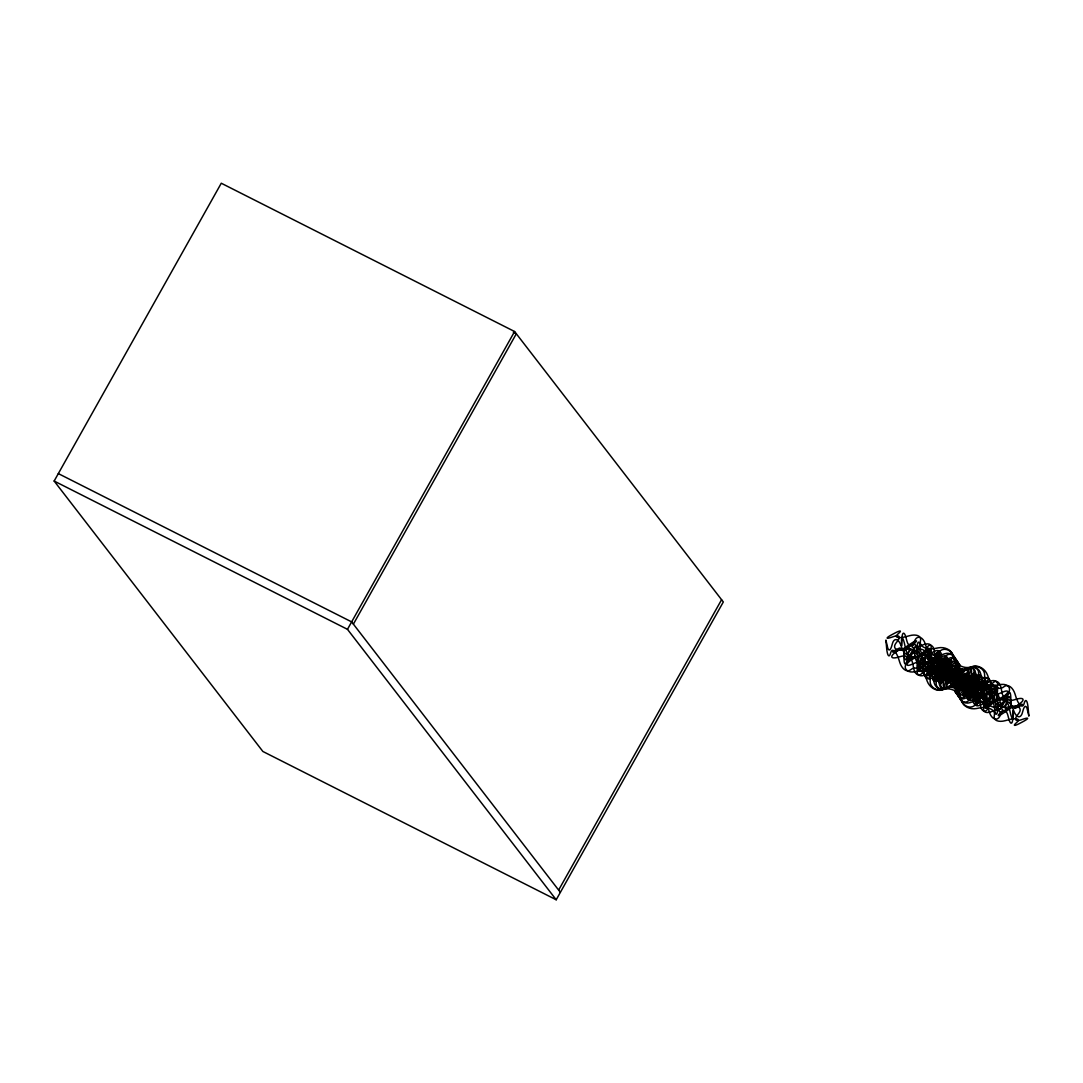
<?xml version="1.0" encoding="UTF-8"?>
<svg xmlns="http://www.w3.org/2000/svg" width="1083" height="1083" viewBox="0 0 1083 1083"><rect width="100%" height="100%" fill="white"/><g stroke="black" fill="none" stroke-linecap="round" stroke-linejoin="round"><path stroke-width="1.5" d="M917.788 659.764L917.842 657.747L917.193 666.817A4.792 1.151 -82.6 0 0 917.585 670.309A4.792 1.151 -82.6 0 0 918.885 669.01L920.347 664.935A4.792 2.031 86.1 0 1 922.486 663.811A4.792 2.031 86.1 0 1 924.016 668.143L924.395 673.829A4.792 3.114 86 0 0 926.29 677.931A4.792 3.114 86 0 0 929.444 677.552L932.341 674.276A4.792 3.52 66.8 0 1 936.321 673.992A4.792 3.52 66.8 0 1 938.92 678.594L939.299 684.036A4.792 4.17 53.5 0 0 946.366 688.274L950.522 685.566A4.792 3.994 24.9 0 1 955.639 685.593A4.792 3.994 24.9 0 1 958.252 689.83L957.941 694.663A4.792 4.061 -3.6 0 0 960.215 698.318A4.792 4.061 -3.6 0 0 965.102 698.291L970.043 695.8A4.792 3.317 -13.1 0 1 975.255 695.516A4.792 3.317 -13.1 0 1 976.839 698.873L975.296 702.894A4.792 2.802 -30.4 0 0 976.338 705.602A4.792 2.802 -30.4 0 0 980.656 704.938L985.665 702.231A4.792 1.679 -29.5 0 1 989.916 701.094A4.792 1.679 -29.5 0 1 989.713 703.273L986.735 706.522A4.792 0.745 -40 0 0 985.963 708.106A4.792 0.745 -40 0 0 988.847 706.414L995.697 700.782L989.185 704.546A4.792 1.57 -43.2 0 1 986.491 705.141A4.792 1.57 -43.2 0 1 987.479 702.353L990.62 698.251A4.792 2.599 -35.1 0 0 991.04 694.799A4.792 2.599 -35.1 0 0 986.951 695.029L981.983 697.52A4.792 3.533 -41 0 1 977.787 697.52A4.792 3.533 -41 0 1 976.92 693.81L978.626 688.91A4.792 4.088 -22.9 0 0 977.204 684.618A4.792 4.088 -22.9 0 0 972.047 684.591L967.065 687.326A4.792 4.603 -16.3 0 1 960.012 683.089L960.431 677.62A4.792 4.549 37.2 0 0 952.715 673.342L948.437 676.685A4.792 4.481 84.4 0 1 941.262 673.071L940.924 667.385A4.792 3.885 85.4 0 0 938.271 663.094A4.792 3.885 85.4 0 0 934.115 664.312L931.069 668.455A4.792 3.235 -79.4 0 1 927.738 669.849A4.792 3.235 -79.4 0 1 925.721 666.424L925.302 660.955A4.792 2.247 -85.7 0 0 923.609 657.516A4.792 2.247 -85.7 0 0 921.254 659.899L919.643 664.84A4.792 1.164 -78.4 0 1 918.113 667.345A4.792 1.164 -78.4 0 1 917.531 664.935L917.775 660.061M997.226 695.069L997.592 689.56A4.792 1.151 -82.6 0 0 997.199 686.067A4.792 1.151 -82.6 0 0 995.886 687.367L994.438 691.441A4.792 2.031 86.1 0 1 992.299 692.565A4.792 2.031 86.1 0 1 990.769 688.219L990.39 682.547A4.792 3.114 86 0 0 988.495 678.445A4.792 3.114 86 0 0 985.34 678.824L982.443 682.1A4.792 3.52 66.8 0 1 978.463 682.385A4.792 3.52 66.8 0 1 975.864 677.782L975.472 672.34A4.792 4.17 53.5 0 0 968.419 668.103L964.249 670.81A4.792 3.994 24.9 0 1 959.145 670.783A4.792 3.994 24.9 0 1 956.533 666.532L956.844 661.699A4.792 4.061 -3.6 0 0 954.57 658.058A4.792 4.061 -3.6 0 0 949.669 658.085L944.742 660.576A4.792 3.317 -13.1 0 1 939.53 660.86A4.792 3.317 -13.1 0 1 937.932 657.503L939.475 653.469A4.792 2.802 -30.4 0 0 938.447 650.775A4.792 2.802 -30.4 0 0 934.128 651.438L929.119 654.146A4.792 1.679 -29.5 0 1 924.868 655.283A4.792 1.679 -29.5 0 1 925.072 653.103L928.05 649.854A4.792 0.745 -40 0 0 928.821 648.27A4.792 0.745 -40 0 0 925.938 649.949L919.088 655.594L925.599 651.831A4.792 1.57 -43.2 0 1 928.293 651.235A4.792 1.57 -43.2 0 1 927.305 654.024L924.165 658.126A4.792 2.599 -35.1 0 0 923.745 661.578A4.792 2.599 -35.1 0 0 927.833 661.347L932.801 658.843A4.792 3.533 -41 0 1 936.998 658.857A4.792 3.533 -41 0 1 937.851 662.566L936.159 667.466A4.792 4.088 -22.9 0 0 937.58 671.758A4.792 4.088 -22.9 0 0 942.738 671.785L947.72 669.05A4.792 4.603 -16.3 0 1 954.773 673.288L954.34 678.757A4.792 4.549 37.2 0 0 962.07 683.035L966.347 679.691A4.792 4.481 84.4 0 1 973.509 683.305L973.861 688.991A4.792 3.885 85.4 0 0 976.514 693.282A4.792 3.885 85.4 0 0 980.67 692.064L983.716 687.922A4.792 3.235 -79.4 0 1 987.046 686.527A4.792 3.235 -79.4 0 1 989.063 689.952L989.483 695.421A4.792 2.247 -85.7 0 0 991.175 698.86A4.792 2.247 -85.7 0 0 993.531 696.477L995.142 691.536A4.792 1.164 -78.4 0 1 996.671 689.032A4.792 1.164 -78.4 0 1 997.253 691.441L996.929 698.63L997.213 695.408M916.665 650.49L917.193 645.644A6.024 1.516 89.6 0 1 918.519 642.124A6.024 1.516 89.6 0 1 919.927 645.522L920.536 650.314A6.024 2.843 -83 0 0 925.22 651.533L927.21 647.404A6.024 3.872 85.5 0 1 931.055 645.387A6.024 3.872 85.5 0 1 934.142 650.044L935.049 655.269A6.024 4.941 89.3 0 0 942.9 658.816L946.352 655.567A6.024 5.307 62.9 0 1 952.079 654.89A6.024 5.307 62.9 0 1 955.626 660.251L956.045 665.463A6.024 5.794 38.5 0 0 964.967 670.391L969.502 667.927A6.024 5.429 4.2 0 1 978.626 673.409L977.908 678.161A6.024 5.198 -27 0 0 985.503 683.156L990.444 681.166A6.024 4.21 -24.8 0 1 996.279 681.437A6.024 4.21 -24.8 0 1 996.983 685.986L994.776 689.979A6.024 3.29 -38 0 0 999.013 693.689L1003.575 691.766A6.024 1.976 -30.9 0 1 1007.623 691.374A6.024 1.976 -30.9 0 1 1005.782 694.609L999.785 700.227L1005.376 696.856A6.024 0.677 -28.5 0 0 1006.933 695.232A6.024 0.677 -28.5 0 0 1002.641 696.978L998.012 699.347A6.024 2.193 -31.9 0 1 993.328 698.129L995.358 695.083A6.024 3.032 -18.2 0 0 994.397 691.983A6.024 3.032 -18.2 0 0 988.427 692.443L983.499 694.393A6.024 4.291 -15.7 0 1 975.648 690.846L976.216 686.92A6.024 4.481 6.3 0 0 973.373 682.48A6.024 4.481 6.3 0 0 966.943 682.236L962.503 684.199A6.024 5.158 24.5 0 1 953.582 679.271L953.067 674.574A6.024 4.603 45.8 0 0 949.507 669.28A6.024 4.603 45.8 0 0 943.943 669.091L940.64 671.501A6.024 4.549 69.3 0 1 933.045 666.505L932.125 661.32A6.024 3.384 73.7 0 0 929.173 655.919A6.024 3.384 73.7 0 0 925.586 656.515L923.772 659.682A6.024 2.64 88.6 0 1 919.535 655.973L918.993 650.734A6.024 1.151 85.9 0 0 917.829 645.982A6.024 1.151 85.9 0 0 916.787 647.878L916.245 654.037L916.624 650.897M936.213 678.12L942.305 671.352M978.558 678.283C959.849 699.672 991.69 662.85 972.114 682.452A1.557 0.853 -51.8 0 1 970.734 682.818A1.557 0.853 -51.8 0 1 970.855 681.356L974.808 674.926A1.557 1.151 -47.2 0 0 972.967 673.572L967.403 678.811A1.557 1.381 -50.2 0 1 965.156 677.335L968.026 670.336A1.557 1.503 -29.4 0 0 965.467 668.793L960.323 674.425A1.557 1.543 0 0 1 957.683 672.976L959.673 665.585A1.557 1.476 -84.3 0 0 957.074 664.272L952.783 670.485A1.557 1.313 -70.3 0 1 950.454 669.443L951.971 661.97A1.557 1.056 -73.7 0 0 950.021 661.226L946.786 668.049A1.557 0.731 -69.8 0 1 945.716 668.983A1.557 0.731 -69.8 0 1 945.405 667.683M928.7 664.502L928.794 663.825L927.359 672.692A3.073 0.785 -78.4 0 0 927.454 675.264A3.073 0.785 -78.4 0 0 928.51 674.181L930.514 669.118A3.073 1.394 -88 0 1 932.138 668.17A3.073 1.394 -88 0 1 932.937 671.243L932.544 677.714A3.073 2.071 -89.1 0 0 933.668 680.706A3.073 2.071 -89.1 0 0 935.969 680.232L939.259 675.9A3.073 2.396 72.9 0 1 943.618 678.757L943.198 684.984A3.073 2.762 57.6 0 0 947.977 687.854L952.431 684.05A3.073 2.708 23.9 0 1 957.548 686.879L956.465 692.551A3.073 2.694 -8.5 0 0 961.311 695.002L966.51 691.414A3.073 2.261 -19.4 0 1 970.043 690.954A3.073 2.261 -19.4 0 1 971.018 693.445L968.798 698.386A3.073 1.868 -35.1 0 0 969.407 700.457A3.073 1.868 -35.1 0 0 972.412 699.753L977.705 695.99A3.073 1.164 -35.3 0 1 980.575 694.948A3.073 1.164 -35.3 0 1 980.399 696.694L976.176 702.217L984.704 694.717M986.085 691.875L987.168 685.052A3.073 0.731 -74.2 0 0 986.951 683.224A3.073 0.731 -74.2 0 0 985.747 685.119L983.608 690.954A3.073 1.449 -79.2 0 1 981.834 692.714A3.073 1.449 -79.2 0 1 980.927 690.264L981.279 683.955A3.073 2.085 -73.8 0 0 980.074 681.437A3.073 2.085 -73.8 0 0 977.665 682.588L974.226 687.719A3.073 2.545 -85.2 0 1 969.718 685.674L970.178 679.203A3.073 2.911 -84.4 0 0 965.332 676.753L960.77 681.153A3.073 2.992 41.1 0 1 955.653 678.324L956.844 672.056A3.073 2.978 -29.2 0 0 952.065 669.186L946.84 673.03A3.073 2.68 -33.1 0 1 942.481 670.16L944.836 664.434A3.073 2.274 -47.1 0 0 944.335 661.686A3.073 2.274 -47.1 0 0 941.411 661.916L936.159 665.517A3.073 1.679 -41.9 0 1 933.397 665.937A3.073 1.679 -41.9 0 1 933.722 663.378L937.377 658.383A3.073 1.002 -47.6 0 0 938.135 656.244A3.073 1.002 -47.6 0 0 936.226 656.894C917.017 673.504 949.547 642.192 934.385 659.682A3.073 1.164 -35.3 0 0 934.196 661.429A3.073 1.164 -35.3 0 0 937.079 660.386L942.359 656.609A3.073 1.868 -35.1 0 1 945.378 655.919A3.073 1.868 -35.1 0 1 945.987 657.99L943.767 662.931A3.073 2.261 -19.4 0 0 944.728 665.422A3.073 2.261 -19.4 0 0 948.275 664.962L953.46 661.375A3.073 2.694 -8.5 0 1 958.306 663.825L957.223 669.484A3.073 2.708 23.9 0 0 962.354 672.326L966.808 668.522A3.073 2.762 57.6 0 1 971.573 671.392L971.167 677.62A3.073 2.396 72.9 0 0 975.526 680.476L978.815 676.144A3.073 2.071 -89.1 0 1 981.117 675.67A3.073 2.071 -89.1 0 1 982.227 678.662L981.834 685.133A3.073 1.394 -88 0 0 982.647 688.206A3.073 1.394 -88 0 0 984.271 687.258L986.261 682.195A3.073 0.785 -78.4 0 1 987.33 681.112A3.073 0.785 -78.4 0 1 987.412 683.684L986.329 690.44M928.564 665.341L927.603 671.325A3.073 0.731 -74.2 0 0 927.833 673.152A3.073 0.731 -74.2 0 0 929.038 671.257L931.177 665.422A3.073 1.449 -79.2 0 1 932.95 663.662A3.073 1.449 -79.2 0 1 933.857 666.113L933.492 672.408A3.073 2.085 -73.8 0 0 934.697 674.926A3.073 2.085 -73.8 0 0 937.12 673.788L940.545 668.658A3.073 2.545 -85.2 0 1 945.053 670.702L944.606 677.173A3.073 2.911 -84.4 0 0 949.453 679.623L954.015 675.223A3.073 2.992 41.1 0 1 959.132 678.053L957.941 684.321A3.073 2.978 -29.2 0 0 962.719 687.191L967.945 683.346A3.073 2.68 -33.1 0 1 972.304 686.216L969.948 691.942A3.073 2.274 -47.1 0 0 970.436 694.69A3.073 2.274 -47.1 0 0 973.373 694.46L978.626 690.859A3.073 1.679 -41.9 0 1 981.388 690.426A3.073 1.679 -41.9 0 1 981.049 692.998L977.408 697.994A3.073 1.002 -47.6 0 0 976.649 700.132A3.073 1.002 -47.6 0 0 978.558 699.483L984.637 694.731M927.996 659.737L929.011 653.658A3.872 0.826 -88.8 0 1 929.945 652.128A3.872 0.826 -88.8 0 1 930.487 655.567L930.473 661.74A3.872 1.787 -87.4 0 0 931.475 665.084A3.872 1.787 -87.4 0 0 933.384 664.285L935.604 660.048A3.872 2.342 79.1 0 1 938.23 659.385A3.872 2.342 79.1 0 1 939.99 663.27L940.261 669.348A3.872 3.046 73.5 0 0 942.196 672.963A3.872 3.046 73.5 0 0 945.473 672.773L949.155 669.294A3.872 3.168 48.8 0 1 953.067 669.132A3.872 3.168 48.8 0 1 955.274 672.976L955.084 678.54A3.872 3.439 23.8 0 0 961.203 681.938L966.036 678.919A3.872 3.087 2.3 0 1 970.49 678.757A3.872 3.087 2.3 0 1 972.25 682.06L970.95 686.866A3.872 2.87 -20 0 0 972.331 689.614A3.872 2.87 -20 0 0 976.352 689.302L981.726 686.338A3.872 2.112 -23.6 0 1 985.841 685.701A3.872 2.112 -23.6 0 1 986.369 688.111L983.635 692.078A3.872 1.489 -35.8 0 0 983.689 693.932A3.872 1.489 -35.8 0 0 986.857 692.903L995.128 688.111L988.901 693.404L988.156 693.716L994.167 687.759A3.872 1.286 -36.6 0 0 995.494 685.255A3.872 1.286 -36.6 0 0 992.691 685.85L987.588 688.788A3.872 2.125 -42.5 0 1 984.555 689.059A3.872 2.125 -42.5 0 1 984.677 686.243L987.574 681.369A3.872 2.789 -32.1 0 0 987.209 677.999A3.872 2.789 -32.1 0 0 983.188 678.134L977.8 681.18A3.872 3.398 -34.1 0 1 972.588 677.755L974.023 672.123A3.872 3.615 -3.2 0 0 967.904 668.441L962.99 671.988A3.872 3.79 41.7 0 1 956.858 668.59L957.142 662.498A3.872 3.533 71.3 0 0 950.928 659.344L947.111 663.662A3.872 3.222 -84.3 0 1 941.709 661.226L941.452 655.066A3.872 2.559 -87.7 0 0 939.597 651.682A3.872 2.559 -87.7 0 0 936.809 653.306L934.426 658.45A3.872 1.841 -78.7 0 1 932.355 660.21A3.872 1.841 -78.7 0 1 931.204 657.625L931.163 651.831A3.872 0.961 -84.9 0 0 930.446 649.299A3.872 0.961 -84.9 0 0 929.322 651.912L928.05 659.385M986.843 696.342L985.449 704.464A3.872 0.961 -84.9 0 1 984.325 707.064A3.872 0.961 -84.9 0 1 983.621 704.546L983.581 698.752A3.872 1.841 -78.7 0 0 982.43 696.166A3.872 1.841 -78.7 0 0 980.359 697.912L977.976 703.07A3.872 2.559 -87.7 0 1 975.174 704.695A3.872 2.559 -87.7 0 1 973.333 701.31L973.075 695.151A3.872 3.222 -84.3 0 0 967.674 692.714L963.856 697.032A3.872 3.533 71.3 0 1 957.629 693.878L957.927 687.786A3.872 3.79 41.7 0 0 951.795 684.388L946.88 687.935A3.872 3.615 -3.2 0 1 940.748 684.253L942.196 678.621A3.872 3.398 -34.1 0 0 936.971 675.196L931.597 678.242A3.872 2.789 -32.1 0 1 927.562 678.378A3.872 2.789 -32.1 0 1 927.21 675.007L930.094 670.133A3.872 2.125 -42.5 0 0 930.229 667.318A3.872 2.125 -42.5 0 0 927.183 667.588L922.093 670.526A3.872 1.286 -36.6 0 1 919.291 671.122A3.872 1.286 -36.6 0 1 920.618 668.617L926.628 662.62L925.884 662.972L919.657 668.252L927.928 663.473A3.872 1.489 -35.8 0 1 931.096 662.444A3.872 1.489 -35.8 0 1 931.136 664.299L928.415 668.265A3.872 2.112 -23.6 0 0 928.943 670.675A3.872 2.112 -23.6 0 0 933.059 670.025L938.433 667.074A3.872 2.87 -20 0 1 942.454 666.762A3.872 2.87 -20 0 1 943.821 669.511L942.535 674.316A3.872 3.087 2.3 0 0 944.281 677.606A3.872 3.087 2.3 0 0 948.749 677.457L953.582 674.438A3.872 3.439 23.8 0 1 959.7 677.836L959.511 683.4A3.872 3.168 48.8 0 0 961.718 687.245A3.872 3.168 48.8 0 0 965.63 687.082L969.299 683.603A3.872 3.046 73.5 0 1 972.588 683.414A3.872 3.046 73.5 0 1 974.524 687.028L974.795 693.106A3.872 2.342 79.1 0 0 976.555 696.992A3.872 2.342 79.1 0 0 979.181 696.328L981.401 692.091A3.872 1.787 -87.4 0 1 983.296 691.292A3.872 1.787 -87.4 0 1 984.312 694.636L984.285 700.809A3.872 0.826 -88.8 0 0 984.84 704.248A3.872 0.826 -88.8 0 0 985.76 702.718L986.735 696.992M946.691 662.092L946.501 660.576L943.686 668.766L946.921 659.222L945.053 669.687A1.557 0.772 -79 0 0 945.297 671.325A1.557 0.772 -79 0 0 946.298 670.783L949.425 664.624A1.557 1.042 -89 0 1 951.253 665.977L949.764 673.328A1.557 1.3 83.9 0 0 952.011 674.804L956.194 669.213A1.557 1.394 57.7 0 1 958.753 670.756L956.844 677.714A1.557 1.462 21.4 0 0 959.47 679.163L964.547 673.964A1.557 1.367 -8.5 0 1 967.146 675.278L964.384 681.654A1.557 1.218 -30.1 0 0 966.699 682.696L972.25 677.579A1.557 0.948 -35.2 0 1 974.199 678.324L970.246 685.133L978.49 678.188M937.512 664.502L937.282 665.531L940.261 655.147L939.746 663.622A2.396 1.137 -73.9 0 0 940.342 665.463A2.396 1.137 -73.9 0 0 941.831 664.163L944.687 657.977A2.396 1.611 -80.1 0 1 946.637 656.799A2.396 1.611 -80.1 0 1 947.639 659.1L947.002 666.126A2.396 2.017 -76.9 0 0 950.495 667.71L954.637 662.268A2.396 2.234 83.1 0 1 958.59 664.258L957.399 671.203A2.396 2.369 48.5 0 0 961.366 673.396L966.55 668.658A2.396 2.288 -14.8 0 1 970.436 671L968.175 677.484A2.396 2.125 -42.5 0 0 971.559 679.704L977.204 675.44A2.396 1.76 -40.2 0 1 979.993 677.498L976.433 683.292A2.396 1.327 -47.5 0 0 976.284 685.322A2.396 1.327 -47.5 0 0 978.328 684.943L983.77 680.801A2.396 0.785 -42.6 0 1 985.584 680.205A2.396 0.785 -42.6 0 1 984.704 682.019L979.235 688.274L985.313 682.195L977.814 687.813A2.396 0.961 -40.1 0 1 975.688 688.68A2.396 0.961 -40.1 0 1 975.729 687.272L979.14 682.276A2.396 1.394 -29.8 0 0 978.856 680.503A2.396 1.394 -29.8 0 0 976.189 681.153L970.558 685.295A2.396 1.841 -25.2 0 1 967.065 683.725L969.19 677.985A2.396 2.017 -3 0 0 965.237 675.982L960.147 680.232A2.396 2.207 22.7 0 1 956.181 678.039L957.291 671.595A2.396 2.071 53 0 0 953.392 669.253L949.371 673.937A2.396 1.949 78.8 0 1 946 671.717L946.623 664.813A2.396 1.543 85.4 0 0 945.676 662.16A2.396 1.543 85.4 0 0 943.835 662.755L941.113 668.13A2.396 1.151 -83 0 1 939.746 668.807A2.396 1.151 -83 0 1 939.232 666.478L939.746 657.029L937.594 664.353M977.746 686.784L977.529 687.719L979.628 677.227L976.365 684.104A1.936 0.934 -82.7 0 1 975.174 684.822A1.936 0.934 -82.7 0 1 974.795 682.737M977.11 692.497L977.516 690.778L974.957 699.334L975.553 689.898A2.396 1.151 -83 0 0 975.038 687.556A2.396 1.151 -83 0 0 973.671 688.246L970.95 693.621A2.396 1.543 85.4 0 1 969.109 694.217A2.396 1.543 85.4 0 1 968.161 691.563L968.784 684.646A2.396 1.949 78.8 0 0 965.413 682.425L961.393 687.123A2.396 2.071 53 0 1 957.494 684.781L958.604 678.337A2.396 2.207 22.7 0 0 954.637 676.144L949.547 680.395A2.396 2.017 -3 0 1 945.594 678.391L947.72 672.651A2.396 1.841 -25.2 0 0 944.227 671.067L938.595 675.223A2.396 1.394 -29.8 0 1 935.929 675.873A2.396 1.394 -29.8 0 1 935.644 674.1L939.056 669.104A2.396 0.961 -40.1 0 0 939.096 667.697A2.396 0.961 -40.1 0 0 936.971 668.563L929.552 674.208L935.983 667.805M977.069 692.66L974.524 701.229L975.038 692.754A2.396 1.137 -73.9 0 0 974.443 690.913A2.396 1.137 -73.9 0 0 972.954 692.213L970.084 698.4A2.396 1.611 -80.1 0 1 968.148 699.577A2.396 1.611 -80.1 0 1 967.133 697.276L967.782 690.25A2.396 2.017 -76.9 0 0 964.29 688.666L960.134 694.108A2.396 2.234 83.1 0 1 956.181 692.118L957.372 685.173A2.396 2.369 48.5 0 0 953.406 682.98L948.234 687.719A2.396 2.288 -14.8 0 1 944.349 685.377L946.596 678.892A2.396 2.125 -42.5 0 0 943.225 676.672L937.58 680.936A2.396 1.76 -40.2 0 1 934.791 678.879L938.338 673.071A2.396 1.327 -47.5 0 0 938.487 671.04A2.396 1.327 -47.5 0 0 936.457 671.419L931.014 675.575A2.396 0.785 -42.6 0 1 929.2 676.171A2.396 0.785 -42.6 0 1 930.08 674.357L936.01 667.832M936.93 669.984L937.269 668.549A9.233 6.444 43.2 0 1 950.563 676.591L951.537 680.314A9.233 7.527 25.2 0 0 964.1 687.258L967.945 686.202A9.233 6.268 9.8 0 1 981.428 693.012L981.428 696.017A9.233 6.254 -11.3 0 0 992.488 701.012L996.739 699.929A9.233 4.21 -12.7 0 1 1006.811 703.76L1005.444 705.94A9.233 3.141 -27.7 0 0 1012.036 707.646L1015.935 706.13A9.233 0.826 -22.8 0 1 1019.915 705.954L1017.14 707.416A9.233 0.961 -33.7 0 1 1017.506 705.385L1020.416 703.151A9.233 2.978 -24.8 0 0 1017.221 698.995L1013.39 700.065A9.233 4.968 -33 0 1 1007.42 694.839L1008.963 691.766A9.233 6.187 -17.5 0 0 999.447 684.767L995.196 685.85A9.233 7.798 -20 0 1 984.501 678.811L984.637 675.034A9.233 7.933 9.7 0 0 971.37 667.06L967.444 668.563A9.233 8.691 36.4 0 1 954.881 661.618L953.974 657.449A9.233 7.757 56.1 0 0 940.491 650.639L937.553 652.859A9.233 7.405 82.7 0 1 926.493 647.864L925.193 643.722A9.233 5.699 78.4 0 0 915.108 639.891L913.551 642.95A9.233 4.305 -87.7 0 1 906.958 641.231L905.984 637.508A9.233 2.315 83.6 0 0 902.017 637.697L901.543 645.969L901.503 640.5A9.233 1.489 80.3 0 1 904.711 644.642L905.591 648.812A9.233 3.804 84.3 0 0 911.561 654.051L912.969 651.885A9.233 4.698 68.3 0 1 922.472 658.884L923.785 663.04A9.233 6.633 65.1 0 0 934.48 670.066C943.726 663.337 928.131 691.929 938.893 669.632A1.936 0.921 -73.7 0 1 940.166 668.401A1.936 0.921 -73.7 0 1 940.626 670.079L938.731 680.774A1.936 1.34 -84.8 0 0 940.965 682.425L944.606 677.037A1.936 1.57 79.1 0 1 947.408 678.879M936.863 670.255L935.143 679.149L938.42 672.272A1.936 0.934 -82.7 0 1 939.611 671.555A1.936 0.934 -82.7 0 1 939.99 673.64M977.814 686.649L979.479 678.743L975.891 686.744A1.936 0.921 -73.7 0 1 974.605 687.976A1.936 0.921 -73.7 0 1 974.159 686.297L976.054 675.602A1.936 1.34 -84.8 0 0 973.82 673.951L970.178 679.339A1.936 1.57 79.1 0 1 967.376 677.498M938.541 666.289L946.028 658.64L941.56 664.867A1.936 0.785 -40.3 0 0 941.425 666.167A1.936 0.785 -40.3 0 0 943.293 665.328L948.722 660.481A1.936 1.205 -39.2 0 1 950.725 659.872A1.936 1.205 -39.2 0 1 951.077 661.388L948.18 667.182A1.936 1.489 -25.5 0 0 951.091 668.495L956.384 663.784A1.936 1.733 -13.4 0 1 959.552 665.382L957.629 671.798A1.936 1.773 22.6 0 0 960.932 673.626L965.576 668.712A1.936 1.773 61.9 0 1 968.689 670.58L966.361 683.116A1.936 1.625 -76.5 0 0 969.271 684.429L973.035 678.378A1.936 1.313 -69.1 0 1 975.39 679.271M942.291 671.379L936.037 679.555L942.67 673.924A1.557 0.853 -51.8 0 1 944.038 673.558A1.557 0.853 -51.8 0 1 943.916 675.02L939.976 681.451A1.557 1.151 -47.2 0 0 941.804 682.804L947.381 677.565A1.557 1.381 -50.2 0 1 949.629 679.041L946.745 686.04A1.557 1.503 -29.4 0 0 949.304 687.583L954.461 681.952A1.557 1.543 0 0 1 957.101 683.4L955.111 690.792A1.557 1.476 -84.3 0 0 957.71 692.105L962.002 685.891A1.557 1.313 -70.3 0 1 964.33 686.933L962.814 694.406A1.557 1.056 -73.7 0 0 964.75 695.151L967.999 688.328A1.557 0.731 -69.8 0 1 969.068 687.394A1.557 0.731 -69.8 0 1 969.38 688.693L967.836 697.141L971.207 687.326L968.148 695.814L969.732 686.69A1.557 0.772 -79 0 0 969.488 685.052A1.557 0.772 -79 0 0 968.486 685.593L965.359 691.753A1.557 1.042 -89 0 1 963.532 690.399L965.021 683.048A1.557 1.3 83.9 0 0 962.773 681.573L958.59 687.163A1.557 1.394 57.7 0 1 956.032 685.62L957.941 678.662A1.557 1.462 21.4 0 0 955.314 677.213L950.238 682.412A1.557 1.367 -8.5 0 1 947.639 681.099L950.4 674.723A1.557 1.218 -30.1 0 0 948.085 673.68L942.521 678.797A1.557 0.948 -35.2 0 1 940.585 678.053L944.484 671.23L936.348 678.175M54.15 481.042L221.27 183.23L514.587 331.52L723.322 601.958L556.202 899.77L262.885 751.48L54.15 481.042L347.467 629.331L556.202 899.77M347.467 629.331L514.587 331.52M353.383 624.133L516.32 333.781L513.315 332.251M558.638 890.064L721.576 599.711M938.595 666.316L945.676 660.048L941.086 667.507A1.936 1.069 -47.7 0 0 940.856 669.321A1.936 1.069 -47.7 0 0 942.657 668.874L948.058 664.163A1.936 1.435 -52.3 0 1 950.292 665.801L947.273 672.272A1.936 1.706 -42.9 0 0 950.075 674.113L955.423 669.172A1.936 1.882 -43.2 0 1 958.536 671.04L956.519 677.985A1.936 1.909 49 0 0 959.822 679.813L964.56 674.371A1.936 1.841 -73.8 0 1 967.715 675.968M58.333 473.596L351.637 621.886L560.371 892.324M939.394 677.105A1.936 1.313 -69.1 0 0 941.75 677.999L945.513 671.947A1.936 1.625 -76.5 0 1 948.41 673.26L946.095 685.796A1.936 1.773 61.9 0 0 949.209 687.664L953.852 682.75A1.936 1.773 22.6 0 1 957.155 684.578L955.233 690.995A1.936 1.733 -13.4 0 0 958.401 692.592L963.694 687.881A1.936 1.489 -25.5 0 1 966.591 689.194L963.708 694.988A1.936 1.205 -39.2 0 0 964.046 696.504A1.936 1.205 -39.2 0 0 966.063 695.882L971.492 691.049A1.936 0.785 -40.3 0 1 973.36 690.209A1.936 0.785 -40.3 0 1 973.224 691.495L968.716 697.696L976.23 690.115L969.15 696.342L973.685 688.869A1.936 1.069 -47.7 0 0 973.915 687.055A1.936 1.069 -47.7 0 0 972.128 687.502L966.726 692.213A1.936 1.435 -52.3 0 1 964.493 690.575L967.512 684.104A1.936 1.706 -42.9 0 0 964.696 682.263L959.362 687.204A1.936 1.882 -43.2 0 1 956.248 685.336L958.252 678.391A1.936 1.909 49 0 0 954.962 676.564L950.224 681.992A1.936 1.841 -73.8 0 1 947.056 680.395M903.858 651.749L903.994 659.195A7.486 1.692 -86.2 0 0 906.444 662.376L907.446 659.452A7.486 2.911 80.7 0 1 910.234 658.274A7.486 2.911 80.7 0 1 912.888 664.231L913.754 668.78A7.486 4.67 81.9 0 0 921.051 674.154L923.447 671.988A7.486 5.117 61.8 0 1 929.011 672.096A7.486 5.117 61.8 0 1 933.208 678.418L934.155 682.764A7.486 6.295 50.6 0 0 944.349 688.883L947.936 687.258A7.486 5.821 25.6 0 1 955.233 687.84A7.486 5.821 25.6 0 1 959.416 693.607L959.728 697.384A7.486 6.132 0.1 0 0 970.097 702.623L974.375 701.161A7.486 4.819 -7.8 0 1 981.861 701.31A7.486 4.819 -7.8 0 1 984.474 705.737L983.635 708.742A7.486 4.21 -26.4 0 0 991.378 711.693L995.656 709.988A7.486 2.383 -24 0 1 1001.775 708.878A7.486 2.383 -24 0 1 1001.68 711.545L999.447 713.792A7.486 1.069 -36.3 0 0 1002.506 713.656L1006.08 711.341A7.486 0.826 -30 0 0 1009.613 708.526A7.486 0.826 -30 0 0 1006.418 709.487L1002.953 711.165A7.486 2.477 -39.3 0 1 1000.489 707.984L1002.872 704.898A7.486 3.953 -28.7 0 0 1003.305 700.335A7.486 3.953 -28.7 0 0 997.416 700.119L993.179 701.581A7.486 5.456 -35.7 0 1 985.882 696.207L986.87 692.362A7.486 6.173 -14.5 0 0 984.515 686.514A7.486 6.173 -14.5 0 0 977.096 685.932L972.778 687.597A7.486 7.08 -7.8 0 1 962.584 681.464L962.367 677.092A7.486 6.864 35.1 0 0 950.888 670.743L947.205 672.963A7.486 6.918 76.2 0 1 936.836 667.737L935.942 663.189A7.486 5.862 77.4 0 0 931.664 657.3A7.486 5.862 77.4 0 0 925.83 658.613L923.298 661.618A7.486 4.995 -84.3 0 1 915.555 658.667L914.648 654.362A7.486 3.439 88.2 0 0 911.751 649.732A7.486 3.439 88.2 0 0 908.623 652.805L907.486 656.569A7.486 1.855 -82.2 0 1 904.427 656.704L903.953 650.017L903.858 651.749M1010.926 704.261L1010.859 706.319L1010.344 699.672A7.486 1.855 -82.2 0 0 1007.298 699.808L1006.148 703.571A7.486 3.439 88.2 0 1 1003.02 706.644A7.486 3.439 88.2 0 1 1000.123 702.001L999.23 697.709A7.486 4.995 -84.3 0 0 991.486 694.758L988.955 697.75A7.486 5.862 77.4 0 1 983.12 699.077A7.486 5.862 77.4 0 1 978.842 693.188L977.935 688.639A7.486 6.918 76.2 0 0 967.579 683.4L963.884 685.634A7.486 6.864 35.1 0 1 952.417 679.285L952.201 674.899A7.486 7.08 -7.8 0 0 942.007 668.78L937.688 670.445A7.486 6.173 -14.5 0 1 930.27 669.863A7.486 6.173 -14.5 0 1 927.914 664.014L928.903 660.17A7.486 5.456 -35.7 0 0 921.592 654.795L917.369 656.257A7.486 3.953 -28.7 0 1 911.48 656.041A7.486 3.953 -28.7 0 1 911.913 651.479L914.296 648.392A7.486 2.477 -39.3 0 0 911.832 645.211L908.366 646.876A7.486 0.826 -30 0 1 905.171 647.851A7.486 0.826 -30 0 1 908.705 645.021L912.279 642.72A7.486 1.069 -36.3 0 1 915.325 642.585L913.104 644.832A7.486 2.383 -24 0 0 913.01 647.499A7.486 2.383 -24 0 0 919.129 646.389L923.406 644.683A7.486 4.21 -26.4 0 1 931.15 647.62L930.311 650.639A7.486 4.819 -7.8 0 0 932.91 655.066A7.486 4.819 -7.8 0 0 940.41 655.215L944.687 653.753A7.486 6.132 0.1 0 1 955.044 658.978L955.368 662.769A7.486 5.821 25.6 0 0 959.538 668.536A7.486 5.821 25.6 0 0 966.848 669.118L970.422 667.48A7.486 6.295 50.6 0 1 980.629 673.612L981.564 677.958A7.486 5.117 61.8 0 0 985.76 684.28A7.486 5.117 61.8 0 0 991.338 684.388L993.72 682.222A7.486 4.67 81.9 0 1 1001.03 687.597L1001.897 692.145A7.486 2.911 80.7 0 0 1004.55 698.102A7.486 2.911 80.7 0 0 1007.339 696.924L1008.341 694A7.486 1.692 -86.2 0 1 1010.791 697.181L1010.926 704.261M1013.295 712.032L1013.268 715.877A9.233 1.489 80.3 0 1 1010.073 711.734L1009.18 707.565A9.233 3.804 84.3 0 0 1003.224 702.325L1001.816 704.491A9.233 4.698 68.3 0 1 992.299 697.493L990.999 693.337A9.233 6.633 65.1 0 0 980.305 686.311L977.502 687.759A9.233 6.444 43.2 0 1 964.222 679.786L963.234 676.063A9.233 7.527 25.2 0 0 950.684 669.118L946.84 670.174A9.233 6.268 9.8 0 1 933.356 663.365L933.356 660.359A9.233 6.254 -11.3 0 0 922.296 655.364L918.046 656.447A9.233 4.21 -12.7 0 1 907.974 652.616L909.341 650.436A9.233 3.141 -27.7 0 0 902.748 648.717L898.836 650.233A9.233 0.826 -22.8 0 1 894.869 650.423L897.645 648.961A9.233 0.961 -33.7 0 1 897.279 650.978L894.368 653.225A9.233 2.978 -24.8 0 0 897.563 657.367L901.394 656.312A9.233 4.968 -33 0 1 907.364 661.537L905.821 664.61A9.233 6.187 -17.5 0 0 915.338 671.609L919.575 670.526A9.233 7.798 -20 0 1 930.283 677.552L930.135 681.342A9.233 7.933 9.7 0 0 943.415 689.316L947.341 687.8A9.233 8.691 36.4 0 1 959.904 694.745L960.797 698.928A9.233 7.757 56.1 0 0 974.28 705.737L977.218 703.503A9.233 7.405 82.7 0 1 988.278 708.512L989.591 712.655A9.233 5.699 78.4 0 0 999.677 716.486L1001.234 713.426A9.233 4.305 -87.7 0 1 1007.826 715.146L1008.801 718.868A9.233 2.315 83.6 0 0 1012.767 718.679L1013.228 710.434L1013.295 712.032M998.54 702.366L997.985 708.485A6.024 1.151 85.9 0 1 996.942 710.394A6.024 1.151 85.9 0 1 995.791 705.642L995.25 700.403A6.024 2.64 88.6 0 0 991.013 696.694L989.199 699.862A6.024 3.384 73.7 0 1 985.611 700.457A6.024 3.384 73.7 0 1 982.66 695.056L981.74 689.871A6.024 4.549 69.3 0 0 974.145 684.876L970.842 687.285A6.024 4.603 45.8 0 1 965.278 687.096A6.024 4.603 45.8 0 1 961.718 681.803L961.203 677.105A6.024 5.158 24.5 0 0 952.282 672.177L947.842 674.14A6.024 4.481 6.3 0 1 941.411 673.897A6.024 4.481 6.3 0 1 938.568 669.443L939.137 665.531A6.024 4.291 -15.7 0 0 931.285 661.97L926.344 663.92A6.024 3.032 -18.2 0 1 920.388 664.393A6.024 3.032 -18.2 0 1 919.413 661.293L921.457 658.247A6.024 2.193 -31.9 0 0 916.773 657.029L912.13 659.398A6.024 0.677 -28.5 0 1 907.852 661.144A6.024 0.677 -28.5 0 1 909.409 659.52L914.986 656.149L909.003 661.767A6.024 1.976 -30.9 0 0 907.161 665.003A6.024 1.976 -30.9 0 0 911.196 664.61L915.758 662.688A6.024 3.29 -38 0 1 919.995 666.397L917.788 670.391A6.024 4.21 -24.8 0 0 918.506 674.939A6.024 4.21 -24.8 0 0 924.327 675.196L929.268 673.22A6.024 5.198 -27 0 1 936.876 678.202L936.145 682.967A6.024 5.429 4.2 0 0 945.283 688.45L949.818 685.986A6.024 5.794 38.5 0 1 958.726 690.913L959.159 696.125A6.024 5.307 62.9 0 0 962.706 701.486A6.024 5.307 62.9 0 0 968.419 700.809L971.884 697.56A6.024 4.941 89.3 0 1 979.736 701.107L980.643 706.333A6.024 3.872 85.5 0 0 983.73 710.99A6.024 3.872 85.5 0 0 987.574 708.959L989.551 704.843A6.024 2.843 -83 0 1 994.235 706.062L994.857 710.854A6.024 1.516 89.6 0 0 996.252 714.252A6.024 1.516 89.6 0 0 997.592 710.732L998.54 702.366M885.935 640.31L886.774 649.543A11.791 2.45 89.7 0 0 890.267 654.078L890.903 652.128A11.399 3.939 75 0 1 898.687 658.938L899.783 662.417A11.791 6.999 77.6 0 0 910.18 670.066L912.076 668.793A11.399 7.08 57.1 0 1 926.019 677.958L927.238 681.275A11.791 9.476 47.9 0 0 941.763 689.993L944.701 689.181A11.399 8.082 26.2 0 1 961.081 698.237L961.799 701.067A11.791 9.219 3.5 0 0 976.541 708.526L980.061 707.835A11.399 6.66 -2.8 0 1 994.478 714.347L994.18 716.499A11.791 6.308 -22.1 0 0 1005.186 720.682L1008.666 719.748A11.399 3.208 -18.4 0 1 1017.262 721.982L1015.705 723.417A11.791 1.503 -32.3 0 0 1020.051 723.214L1022.853 721.725A11.399 1.354 -24.1 0 0 1023.327 719.071L1020.633 719.978A11.791 3.899 -35 0 1 1017.14 715.457L1018.832 713.237A11.399 5.808 -22 0 0 1011.048 706.427L1007.623 707.104A11.791 8.434 -30.1 0 1 997.226 699.456L997.66 696.572A11.399 8.948 -6.9 0 0 983.716 687.407L980.156 688.246A11.791 10.925 -0.9 0 1 965.643 679.528L965.034 676.185A11.399 9.937 33.7 0 0 948.654 667.128L945.608 668.455A11.791 10.668 68.7 0 1 930.866 660.996L929.674 657.53A11.399 8.515 69.8 0 0 915.257 651.018L913.226 653.035A11.791 7.743 -89.6 0 1 902.207 648.839L901.07 645.63A11.399 5.063 81.7 0 0 892.473 643.397L891.688 646.104A11.791 2.938 -86.4 0 1 887.356 646.307L885.935 640.31M1028.85 715.849L1027.429 710.069A11.791 2.938 -86.4 0 0 1023.083 710.272L1022.311 712.98A11.399 5.063 81.7 0 1 1013.715 710.746L1012.564 707.537A11.791 7.743 -89.6 0 0 1001.558 703.341L999.528 705.358A11.399 8.515 69.8 0 1 985.11 698.833L983.919 695.367A11.791 10.668 68.7 0 0 969.177 687.922L966.131 689.248A11.399 9.937 33.7 0 1 949.75 680.192L949.141 676.848A11.791 10.925 -0.9 0 0 934.615 668.13L931.069 668.969A11.399 8.948 -6.9 0 1 917.125 659.804L917.558 656.921A11.791 8.434 -30.1 0 0 907.161 649.259L903.736 649.949A11.399 5.808 -22 0 1 895.952 643.126L897.645 640.919A11.791 3.899 -35 0 0 894.152 636.398L891.444 637.305A11.399 1.354 -24.1 0 1 891.918 634.652L894.734 633.162A11.791 1.503 -32.3 0 1 899.066 632.959L897.509 634.394A11.399 3.208 -18.4 0 0 906.119 636.628L909.585 635.694A11.791 6.308 -22.1 0 1 920.604 639.877L920.293 642.029A11.399 6.66 -2.8 0 0 934.724 648.541L938.244 647.851A11.791 9.219 3.5 0 1 952.986 655.31L953.703 658.139A11.399 8.082 26.2 0 0 970.07 667.196L973.021 666.383A11.791 9.476 47.9 0 1 987.534 675.102L988.765 678.418A11.399 7.08 57.1 0 0 1002.709 687.583L1004.604 686.311A11.791 6.999 77.6 0 1 1015.001 693.959L1016.098 697.425A11.399 3.939 75 0 0 1023.882 704.248L1024.518 702.298A11.791 2.45 89.7 0 1 1028.011 706.833L1028.85 715.849"/></g></svg>
